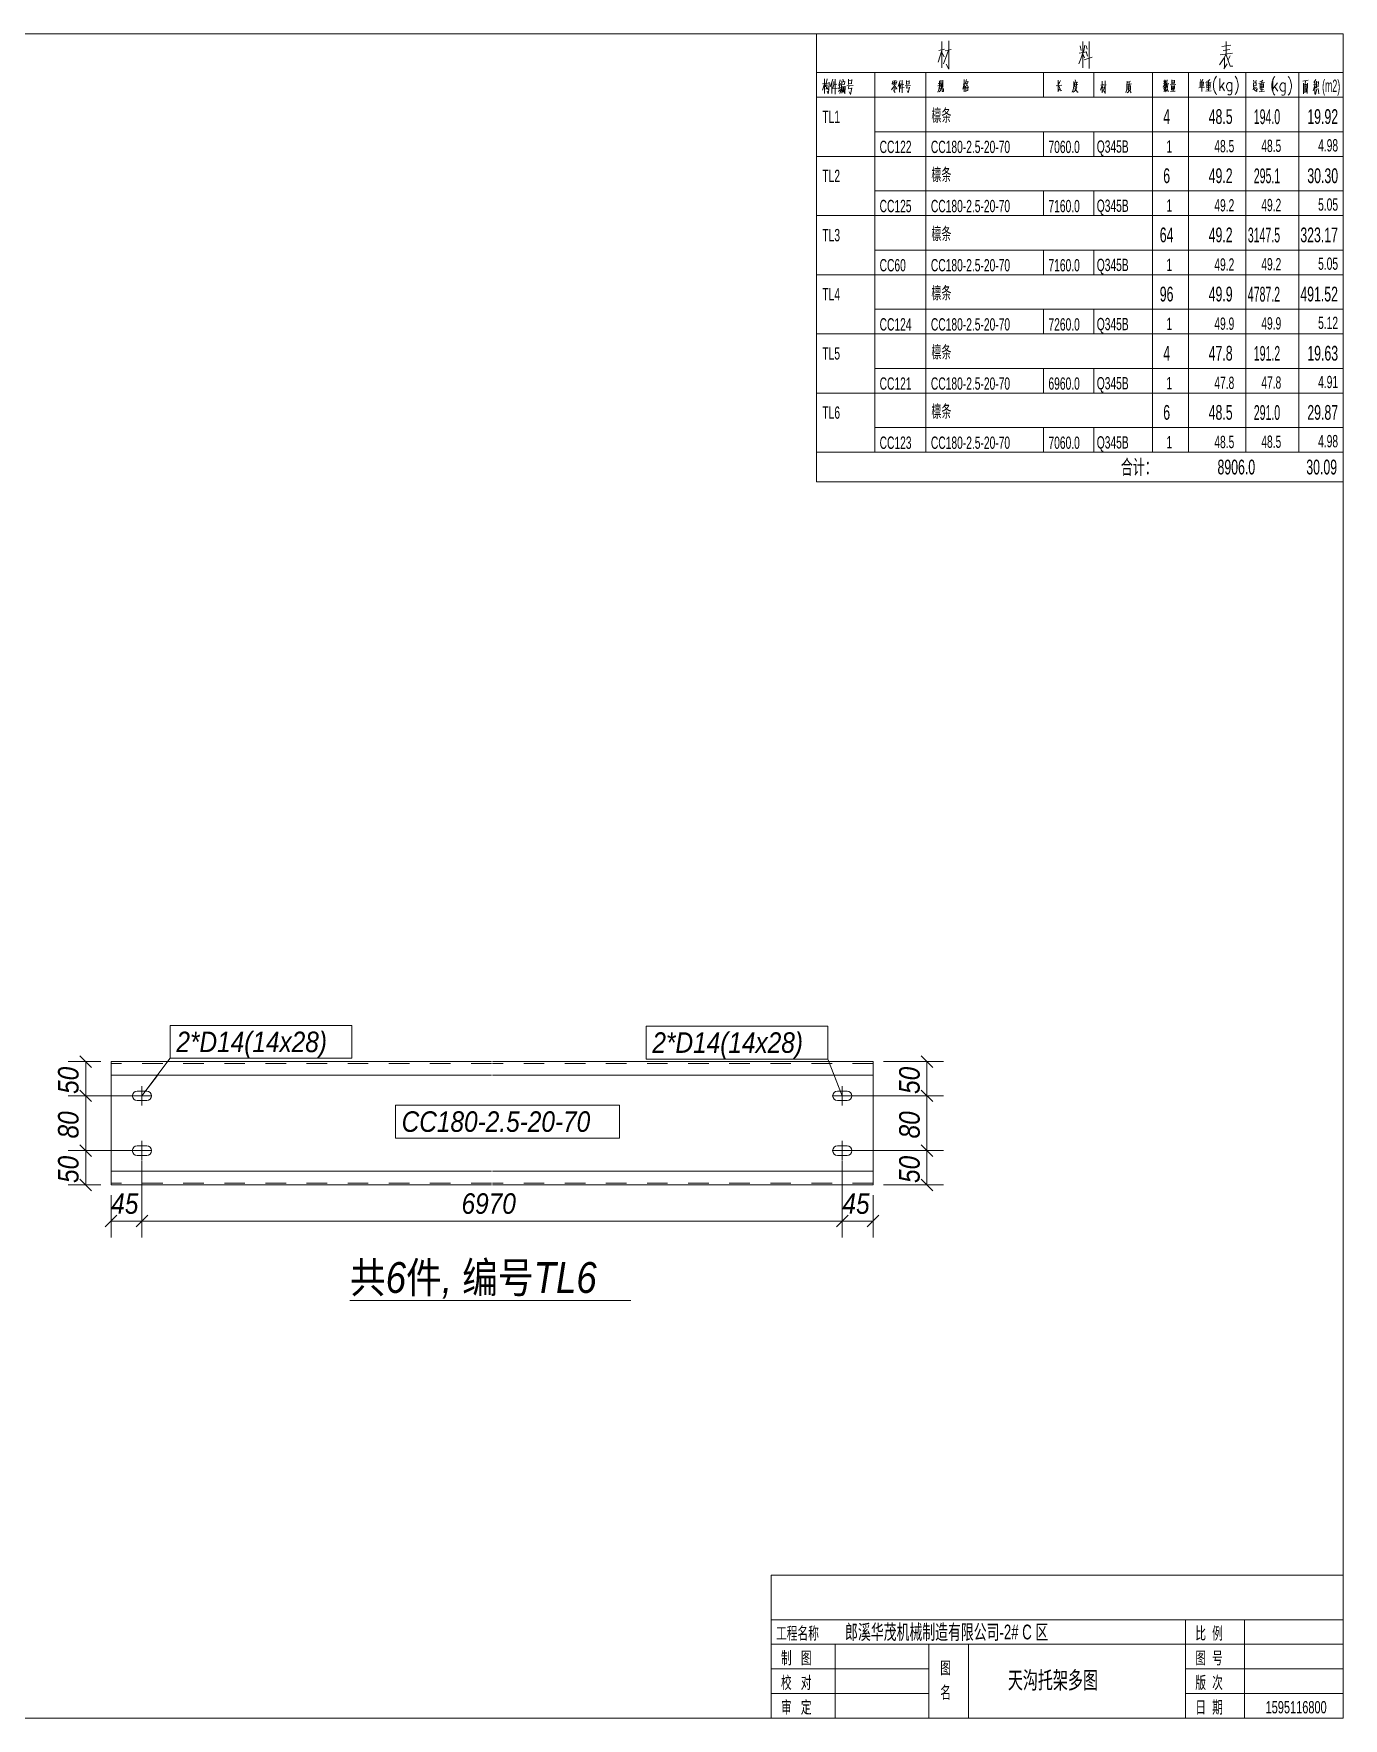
# Model space of a CAD drawing. Header units: millimetres. Extents: x 181 to 4047, y 165 to 2266.
# Drawn here: x 1225.5 to 1352.9, y 2058.7 to 2222.7 of the extents above; entities that cross this region are included whole.
import ezdxf

# ---------------------------------------------------------------- set-up
doc = ezdxf.new("R2010")
doc.units = ezdxf.units.MM
doc.linetypes.add('XKITLINE00', pattern=[0])
doc.linetypes.add('XKITLINE02', pattern=[4, 2, -2])
for name, color, linetype, lineweight in [('Bolt', 7, 'Continuous', 0), ('BoltMark', 3, 'Continuous', 0), ('DrawingSheet', 5, 'Continuous', 0), ('OtherObjectType', 1, 'Continuous', 0), ('Part', 2, 'Continuous', 0), ('PartMark', 3, 'Continuous', 0), ('Z-DIMENSIONS', 1, 'Continuous', 0)]:
    doc.layers.add(name, color=color, linetype=linetype, lineweight=lineweight)
doc.styles.add('Arial Italic', font='ariali.ttf')
doc.styles.add('宋体', font='arial.ttf')

msp = doc.modelspace()

# ---------------------------------------------------------------- linework, layer by layer
at = {"layer": 'Bolt', "color": 3, "linetype": 'XKITLINE00', "lineweight": 0}
for p, q in [((1235.11, 2119.34), (1235.15, 2119.51)), ((1235.15, 2119.16), (1235.11, 2119.34)), ((1235.11, 2119.34), (1235.11, 2119.34)), ((1235.11, 2119.34), (1236.98, 2119.34)), ((1235.15, 2119.51), (1235.25, 2119.67)), ((1235.25, 2119.01), (1235.15, 2119.16)), ((1235.25, 2119.67), (1235.4, 2119.77)), ((1235.4, 2118.9), (1235.25, 2119.01)), ((1235.4, 2119.77), (1235.58, 2119.8)), ((1235.58, 2118.87), (1235.4, 2118.9)), ((1235.58, 2119.8), (1236.51, 2119.8)), ((1236.04, 2120.27), (1236.04, 2118.4)), ((1236.51, 2119.8), (1236.69, 2119.77)), ((1236.69, 2118.9), (1236.51, 2118.87)), ((1236.69, 2119.77), (1236.84, 2119.67)), ((1236.84, 2119.01), (1236.69, 2118.9)), ((1236.84, 2119.67), (1236.94, 2119.51)), ((1236.94, 2119.16), (1236.84, 2119.01)), ((1236.94, 2119.51), (1236.98, 2119.34)), ((1236.98, 2119.34), (1236.94, 2119.16)), ((1236.98, 2119.34), (1236.98, 2119.34)), ((1303.26, 2119.34), (1303.3, 2119.51)), ((1303.3, 2119.16), (1303.26, 2119.34)), ((1303.26, 2119.34), (1303.26, 2119.34)), ((1303.26, 2119.34), (1305.13, 2119.34)), ((1303.3, 2119.51), (1303.4, 2119.67)), ((1303.4, 2119.01), (1303.3, 2119.16)), ((1303.4, 2119.67), (1303.55, 2119.77)), ((1303.55, 2118.9), (1303.4, 2119.01)), ((1303.55, 2119.77), (1303.73, 2119.8)), ((1303.73, 2118.87), (1303.55, 2118.9)), ((1303.73, 2119.8), (1304.66, 2119.8)), ((1304.2, 2120.27), (1304.2, 2118.4)), ((1304.66, 2119.8), (1304.84, 2119.77)), ((1304.84, 2118.9), (1304.66, 2118.87)), ((1304.84, 2119.77), (1304.99, 2119.67)), ((1304.99, 2119.01), (1304.84, 2118.9)), ((1304.99, 2119.67), (1305.09, 2119.51)), ((1305.09, 2119.16), (1304.99, 2119.01)), ((1305.09, 2119.51), (1305.13, 2119.34)), ((1305.13, 2119.34), (1305.09, 2119.16)), ((1305.13, 2119.34), (1305.13, 2119.34)), ((1236.51, 2118.87), (1235.58, 2118.87)), ((1304.66, 2118.87), (1303.73, 2118.87)), ((1235.11, 2114), (1235.15, 2114.18)), ((1235.15, 2113.82), (1235.11, 2114)), ((1235.11, 2114), (1235.11, 2114)), ((1235.11, 2114), (1236.98, 2114)), ((1235.15, 2114.18), (1235.25, 2114.33)), ((1235.25, 2114.33), (1235.4, 2114.43)), ((1235.4, 2114.43), (1235.58, 2114.47)), ((1235.58, 2114.47), (1236.51, 2114.47)), ((1236.04, 2114.94), (1236.04, 2113.07)), ((1236.51, 2114.47), (1236.69, 2114.43)), ((1236.69, 2114.43), (1236.84, 2114.33)), ((1236.84, 2114.33), (1236.94, 2114.18)), ((1236.94, 2114.18), (1236.98, 2114)), ((1236.98, 2114), (1236.94, 2113.82)), ((1236.98, 2114), (1236.98, 2114)), ((1303.26, 2114), (1303.3, 2114.18)), ((1303.3, 2113.82), (1303.26, 2114)), ((1303.26, 2114), (1303.26, 2114)), ((1303.26, 2114), (1305.13, 2114)), ((1303.3, 2114.18), (1303.4, 2114.33)), ((1303.4, 2114.33), (1303.55, 2114.43)), ((1303.55, 2114.43), (1303.73, 2114.47)), ((1303.73, 2114.47), (1304.66, 2114.47)), ((1304.2, 2114.94), (1304.2, 2113.07)), ((1304.66, 2114.47), (1304.84, 2114.43)), ((1304.84, 2114.43), (1304.99, 2114.33)), ((1304.99, 2114.33), (1305.09, 2114.18)), ((1305.09, 2114.18), (1305.13, 2114)), ((1305.13, 2114), (1305.09, 2113.82)), ((1305.13, 2114), (1305.13, 2114)), ((1235.25, 2113.67), (1235.15, 2113.82)), ((1235.4, 2113.57), (1235.25, 2113.67)), ((1235.58, 2113.54), (1235.4, 2113.57)), ((1236.51, 2113.54), (1235.58, 2113.54)), ((1236.69, 2113.57), (1236.51, 2113.54)), ((1236.84, 2113.67), (1236.69, 2113.57)), ((1236.94, 2113.82), (1236.84, 2113.67)), ((1303.4, 2113.67), (1303.3, 2113.82)), ((1303.55, 2113.57), (1303.4, 2113.67)), ((1303.73, 2113.54), (1303.55, 2113.57)), ((1304.66, 2113.54), (1303.73, 2113.54)), ((1304.84, 2113.57), (1304.66, 2113.54)), ((1304.99, 2113.67), (1304.84, 2113.57)), ((1305.09, 2113.82), (1304.99, 2113.67))]:
    msp.add_line(p, q, dxfattribs=at)
at = {"layer": 'BoltMark', "color": 3, "linetype": 'XKITLINE00', "lineweight": 0}
for p, q in [((1238.8, 2126.19), (1256.46, 2126.19)), ((1238.8, 2122.99), (1238.8, 2126.19)), ((1256.46, 2122.99), (1256.46, 2126.19)), ((1285.12, 2126.12), (1302.78, 2126.12)), ((1285.12, 2122.92), (1285.12, 2126.12)), ((1302.78, 2122.92), (1302.78, 2126.12)), ((1236.04, 2119.34), (1238.8, 2122.99)), ((1238.8, 2122.99), (1256.46, 2122.99)), ((1285.12, 2122.92), (1302.78, 2122.92)), ((1304.2, 2119.34), (1302.78, 2122.92)), ((1237.55, 2121.33), (1236.04, 2119.34)), ((1303.28, 2121.66), (1304.2, 2119.34))]:
    msp.add_line(p, q, dxfattribs=at)
at = {"layer": 'DrawingSheet', "color": 5, "linetype": 'XKITLINE00', "lineweight": 0}
for p, q in [((1352.95, 2222.74), (1119.35, 2222.74)), ((1352.95, 2058.74), (1352.95, 2222.74)), ((1119.35, 2058.74), (1352.95, 2058.74))]:
    msp.add_line(p, q, dxfattribs=at)
at = {"layer": 'OtherObjectType', "color": 6, "linetype": 'XKITLINE00', "lineweight": 0}
for p, q in [((1301.69, 2222.74), (1301.69, 2216.55)), ((1301.69, 2218.95), (1352.95, 2218.95)), ((1307.35, 2218.95), (1307.35, 2216.55)), ((1312.34, 2218.95), (1312.34, 2216.55)), ((1323.77, 2218.95), (1323.77, 2216.55)), ((1328.66, 2218.95), (1328.66, 2216.55)), ((1334.37, 2218.95), (1334.37, 2216.55)), ((1337.88, 2218.95), (1337.88, 2216.55)), ((1343.45, 2218.95), (1343.45, 2216.55)), ((1348.63, 2218.95), (1348.63, 2216.55)), ((1301.69, 2216.55), (1301.69, 2213.19)), ((1352.95, 2216.55), (1301.69, 2216.55)), ((1307.35, 2216.55), (1307.35, 2213.19)), ((1312.34, 2216.55), (1312.34, 2213.19)), ((1334.37, 2216.55), (1334.37, 2213.19)), ((1337.88, 2216.55), (1337.88, 2213.19)), ((1343.45, 2216.55), (1343.45, 2213.19)), ((1348.63, 2216.55), (1348.63, 2213.19)), ((1301.69, 2213.19), (1301.69, 2210.79)), ((1307.35, 2213.19), (1307.35, 2210.79)), ((1307.35, 2213.19), (1352.95, 2213.19)), ((1312.34, 2213.19), (1312.34, 2210.79)), ((1323.77, 2213.19), (1323.77, 2210.79)), ((1328.66, 2213.19), (1328.66, 2210.79)), ((1334.37, 2213.19), (1334.37, 2210.79)), ((1337.88, 2213.19), (1337.88, 2210.79)), ((1343.45, 2213.19), (1343.45, 2210.79)), ((1348.63, 2213.19), (1348.63, 2210.79)), ((1301.69, 2210.79), (1301.69, 2207.43)), ((1352.95, 2210.79), (1301.69, 2210.79)), ((1307.35, 2210.79), (1352.95, 2210.79)), ((1307.35, 2210.79), (1307.35, 2207.43)), ((1312.34, 2210.79), (1312.34, 2207.43)), ((1334.37, 2210.79), (1334.37, 2207.43)), ((1337.88, 2210.79), (1337.88, 2207.43)), ((1343.45, 2210.79), (1343.45, 2207.43)), ((1348.63, 2210.79), (1348.63, 2207.43)), ((1301.69, 2207.43), (1301.69, 2205.03)), ((1307.35, 2207.43), (1307.35, 2205.03)), ((1307.35, 2207.43), (1352.95, 2207.43)), ((1312.34, 2207.43), (1312.34, 2205.03)), ((1323.77, 2207.43), (1323.77, 2205.03)), ((1328.66, 2207.43), (1328.66, 2205.03)), ((1334.37, 2207.43), (1334.37, 2205.03)), ((1337.88, 2207.43), (1337.88, 2205.03)), ((1343.45, 2207.43), (1343.45, 2205.03)), ((1348.63, 2207.43), (1348.63, 2205.03)), ((1301.69, 2205.03), (1301.69, 2201.67)), ((1352.95, 2205.03), (1301.69, 2205.03)), ((1307.35, 2205.03), (1352.95, 2205.03)), ((1307.35, 2205.03), (1307.35, 2201.67)), ((1312.34, 2205.03), (1312.34, 2201.67)), ((1334.37, 2205.03), (1334.37, 2201.67)), ((1337.88, 2205.03), (1337.88, 2201.67)), ((1343.45, 2205.03), (1343.45, 2201.67)), ((1348.63, 2205.03), (1348.63, 2201.67)), ((1301.69, 2201.67), (1301.69, 2199.27)), ((1307.35, 2201.67), (1307.35, 2199.27)), ((1307.35, 2201.67), (1352.95, 2201.67)), ((1312.34, 2201.67), (1312.34, 2199.27)), ((1323.77, 2201.67), (1323.77, 2199.27)), ((1328.66, 2201.67), (1328.66, 2199.27)), ((1334.37, 2201.67), (1334.37, 2199.27)), ((1337.88, 2201.67), (1337.88, 2199.27)), ((1343.45, 2201.67), (1343.45, 2199.27)), ((1348.63, 2201.67), (1348.63, 2199.27)), ((1301.69, 2199.27), (1301.69, 2195.91)), ((1352.95, 2199.27), (1301.69, 2199.27)), ((1307.35, 2199.27), (1352.95, 2199.27)), ((1307.35, 2199.27), (1307.35, 2195.91)), ((1312.34, 2199.27), (1312.34, 2195.91)), ((1334.37, 2199.27), (1334.37, 2195.91)), ((1337.88, 2199.27), (1337.88, 2195.91)), ((1343.45, 2199.27), (1343.45, 2195.91)), ((1348.63, 2199.27), (1348.63, 2195.91)), ((1301.69, 2195.91), (1301.69, 2193.51)), ((1307.35, 2195.91), (1307.35, 2193.51)), ((1307.35, 2195.91), (1352.95, 2195.91)), ((1312.34, 2195.91), (1312.34, 2193.51)), ((1323.77, 2195.91), (1323.77, 2193.51)), ((1328.66, 2195.91), (1328.66, 2193.51)), ((1334.37, 2195.91), (1334.37, 2193.51)), ((1337.88, 2195.91), (1337.88, 2193.51)), ((1343.45, 2195.91), (1343.45, 2193.51)), ((1348.63, 2195.91), (1348.63, 2193.51)), ((1301.69, 2193.51), (1301.69, 2190.15)), ((1352.95, 2193.51), (1301.69, 2193.51)), ((1307.35, 2193.51), (1352.95, 2193.51)), ((1307.35, 2193.51), (1307.35, 2190.15)), ((1312.34, 2193.51), (1312.34, 2190.15)), ((1334.37, 2193.51), (1334.37, 2190.15)), ((1337.88, 2193.51), (1337.88, 2190.15)), ((1343.45, 2193.51), (1343.45, 2190.15)), ((1348.63, 2193.51), (1348.63, 2190.15)), ((1301.69, 2190.15), (1301.69, 2187.75)), ((1307.35, 2190.15), (1307.35, 2187.75)), ((1307.35, 2190.15), (1352.95, 2190.15)), ((1312.34, 2190.15), (1312.34, 2187.75)), ((1323.77, 2190.15), (1323.77, 2187.75)), ((1328.66, 2190.15), (1328.66, 2187.75)), ((1334.37, 2190.15), (1334.37, 2187.75)), ((1337.88, 2190.15), (1337.88, 2187.75)), ((1343.45, 2190.15), (1343.45, 2187.75)), ((1348.63, 2190.15), (1348.63, 2187.75)), ((1301.69, 2187.75), (1301.69, 2184.39)), ((1352.95, 2187.75), (1301.69, 2187.75)), ((1307.35, 2187.75), (1352.95, 2187.75)), ((1307.35, 2187.75), (1307.35, 2184.39)), ((1312.34, 2187.75), (1312.34, 2184.39)), ((1334.37, 2187.75), (1334.37, 2184.39)), ((1337.88, 2187.75), (1337.88, 2184.39)), ((1343.45, 2187.75), (1343.45, 2184.39)), ((1348.63, 2187.75), (1348.63, 2184.39)), ((1301.69, 2184.39), (1301.69, 2181.99)), ((1307.35, 2184.39), (1307.35, 2181.99)), ((1307.35, 2184.39), (1352.95, 2184.39)), ((1312.34, 2184.39), (1312.34, 2181.99)), ((1323.77, 2184.39), (1323.77, 2181.99)), ((1328.66, 2184.39), (1328.66, 2181.99)), ((1334.37, 2184.39), (1334.37, 2181.99)), ((1337.88, 2184.39), (1337.88, 2181.99)), ((1343.45, 2184.39), (1343.45, 2181.99)), ((1348.63, 2184.39), (1348.63, 2181.99)), ((1301.69, 2181.99), (1301.69, 2179.11)), ((1301.69, 2181.99), (1352.95, 2181.99)), ((1307.35, 2181.99), (1352.95, 2181.99)), ((1301.69, 2179.11), (1352.95, 2179.11)), ((1256.29, 2099.4), (1283.63, 2099.4))]:
    msp.add_line(p, q, dxfattribs=at)
at = {"layer": 'OtherObjectType', "color": 2, "linetype": 'XKITLINE00', "lineweight": 0}
for p, q in [((1313.54, 2219.97), (1313.89, 2221.09)), ((1314.13, 2221.22), (1313.58, 2221.09)), ((1313.89, 2219.43), (1313.89, 2221.97)), ((1314.1, 2220.5), (1313.89, 2220.92)), ((1314.2, 2221.07), (1314.78, 2221.19)), ((1314.52, 2221.13), (1314.25, 2220.33)), ((1314.56, 2222.05), (1314.56, 2219.28)), ((1327.24, 2220.83), (1327.85, 2220.94)), ((1327.36, 2221.55), (1327.45, 2221.09)), ((1327.6, 2220.88), (1327.4, 2220.29)), ((1327.6, 2221.97), (1327.6, 2219.4)), ((1327.6, 2220.77), (1327.78, 2220.39)), ((1327.8, 2221.61), (1327.67, 2220.92)), ((1327.94, 2221.57), (1328.04, 2221.22)), ((1327.94, 2221.01), (1328.07, 2220.56)), ((1328.23, 2219.34), (1328.23, 2221.99)), ((1342.16, 2220.83), (1340.98, 2220.68)), ((1341.13, 2221.49), (1342.02, 2221.61)), ((1341.25, 2221.09), (1341.9, 2221.19)), ((1341.54, 2220.73), (1341.29, 2220.29)), ((1341.54, 2220.68), (1341.94, 2219.57)), ((1341.56, 2221.99), (1341.56, 2220.77)), ((1341.95, 2220.59), (1341.73, 2220.14)), ((1314.25, 2220.33), (1314.03, 2219.82)), ((1314.56, 2219.28), (1314.32, 2219.76)), ((1327.4, 2220.29), (1327.2, 2219.82)), ((1327.75, 2220.18), (1328.5, 2220.44)), ((1341.29, 2220.29), (1340.91, 2219.72)), ((1341.34, 2219.31), (1341.65, 2219.82)), ((1341.39, 2220.39), (1341.39, 2219.38)), ((1341.94, 2219.57), (1342.21, 2219.57)), ((1297.27, 2072.66), (1352.95, 2072.66)), ((1297.27, 2072.66), (1297.27, 2058.74)), ((1352.95, 2072.66), (1352.95, 2058.74)), ((1297.27, 2058.74), (1352.95, 2058.74))]:
    msp.add_line(p, q, dxfattribs=at)
at = {"layer": 'OtherObjectType', "color": 4, "linetype": 'XKITLINE00', "lineweight": 0}
for p, q in [((1302.26, 2217.25), (1302.45, 2217.86)), ((1302.59, 2217.92), (1302.28, 2217.86)), ((1302.45, 2218.33), (1302.45, 2216.93)), ((1302.45, 2217.72), (1302.55, 2217.6)), ((1302.56, 2217.57), (1302.64, 2217.89)), ((1302.77, 2217.39), (1302.59, 2217.33)), ((1302.62, 2217.35), (1302.73, 2217.76)), ((1302.64, 2217.89), (1302.72, 2218.33)), ((1302.64, 2217.9), (1302.92, 2217.96)), ((1302.82, 2217.28), (1302.74, 2217.5)), ((1302.88, 2217.31), (1302.83, 2216.88)), ((1302.92, 2218.03), (1302.88, 2217.31)), ((1303.28, 2218.3), (1303.03, 2217.57)), ((1303.18, 2218), (1303.18, 2216.9)), ((1303.26, 2217.39), (1303.72, 2217.45)), ((1303.36, 2217.77), (1303.28, 2217.48)), ((1303.39, 2218.1), (1303.36, 2217.77)), ((1303.37, 2217.77), (1303.68, 2217.82)), ((1303.52, 2218.31), (1303.52, 2216.85)), ((1303.83, 2217.69), (1303.99, 2217.77)), ((1304.03, 2217.5), (1303.83, 2217.38)), ((1303.83, 2217.11), (1304.03, 2217.31)), ((1303.99, 2218.24), (1303.86, 2217.71)), ((1304.03, 2217.89), (1303.86, 2217.39)), ((1304.12, 2217.5), (1304.07, 2217.22)), ((1304.14, 2218.16), (1304.12, 2217.5)), ((1304.43, 2217.82), (1304.13, 2217.77)), ((1304.14, 2216.95), (1304.13, 2217.63)), ((1304.14, 2218.03), (1304.41, 2218.07)), ((1304.14, 2217.55), (1304.46, 2217.6)), ((1304.21, 2217.3), (1304.41, 2217.33)), ((1304.25, 2217.55), (1304.25, 2217.03)), ((1304.26, 2218.31), (1304.33, 2218.13)), ((1304.34, 2217.03), (1304.36, 2217.59)), ((1304.43, 2218.1), (1304.41, 2217.82)), ((1304.48, 2217.63), (1304.45, 2216.88)), ((1304.63, 2217.65), (1305.25, 2217.71)), ((1305.12, 2217.44), (1304.79, 2217.38)), ((1304.81, 2218.3), (1304.81, 2217.79)), ((1304.81, 2218.17), (1305.09, 2218.23)), ((1305.12, 2217.89), (1304.81, 2217.86)), ((1304.85, 2217.66), (1304.81, 2217.39)), ((1305.13, 2217.48), (1304.99, 2216.83)), ((1305.12, 2218.27), (1305.09, 2217.89)), ((1309.15, 2217.5), (1308.98, 2217.28)), ((1309.07, 2218.08), (1309.04, 2217.83)), ((1309.07, 2218), (1309.49, 2218.06)), ((1309.1, 2217.88), (1309.21, 2217.91)), ((1309.1, 2217.76), (1309.21, 2217.78)), ((1309.11, 2218.13), (1309.43, 2218.19)), ((1309.28, 2217.74), (1309.15, 2217.5)), ((1309.18, 2217.33), (1309.37, 2217.37)), ((1309.23, 2217.54), (1309.29, 2217.42)), ((1309.39, 2217.39), (1309.26, 2217.13)), ((1309.27, 2218.15), (1309.27, 2217.78)), ((1309.27, 2217.69), (1309.51, 2217.37)), ((1309.32, 2217.91), (1309.43, 2217.93)), ((1309.32, 2217.78), (1309.43, 2217.81)), ((1309.5, 2218.1), (1309.46, 2217.91)), ((1309.51, 2217.37), (1309.55, 2217.37)), ((1309.83, 2218.19), (1309.63, 2217.59)), ((1309.76, 2217.95), (1309.76, 2217.03)), ((1309.85, 2217.62), (1309.8, 2217.38)), ((1309.82, 2217.44), (1310.21, 2217.5)), ((1309.89, 2217.89), (1309.85, 2217.62)), ((1309.92, 2217.76), (1310.17, 2217.8)), ((1310.03, 2218.21), (1310.03, 2216.99)), ((1310.31, 2217.65), (1310.82, 2217.71)), ((1310.72, 2217.48), (1310.44, 2217.43)), ((1310.46, 2218.19), (1310.46, 2217.78)), ((1310.46, 2218.09), (1310.71, 2218.12)), ((1310.72, 2217.85), (1310.46, 2217.83)), ((1310.5, 2217.67), (1310.46, 2217.44)), ((1310.73, 2217.52), (1310.61, 2216.98)), ((1310.72, 2218.17), (1310.7, 2217.85)), ((1313.59, 2217.3), (1313.49, 2217.06)), ((1313.76, 2217.71), (1313.51, 2217.66)), ((1313.53, 2217.89), (1313.74, 2217.93)), ((1313.65, 2217.65), (1313.59, 2217.3)), ((1313.63, 2217.57), (1313.73, 2217.35)), ((1313.67, 2218.16), (1313.65, 2217.65)), ((1313.84, 2217.5), (1313.74, 2217.22)), ((1313.79, 2218.23), (1313.79, 2217.52)), ((1313.99, 2218.16), (1313.79, 2218.13)), ((1313.9, 2217.98), (1313.84, 2217.5)), ((1313.9, 2217.59), (1313.9, 2217.17)), ((1313.97, 2217.52), (1313.99, 2218.21)), ((1314.05, 2217.11), (1314.04, 2217.39)), ((1316.06, 2217.83), (1315.92, 2217.35)), ((1315.95, 2217.83), (1316.15, 2217.89)), ((1316.06, 2218.27), (1316.06, 2217.09)), ((1316.06, 2218.23), (1316.06, 2217.07)), ((1316.06, 2217.76), (1316.13, 2217.59)), ((1316.26, 2217.67), (1316.11, 2217.43)), ((1316.27, 2218.27), (1316.17, 2217.82)), ((1316.23, 2218.03), (1316.41, 2218.07)), ((1316.23, 2217.52), (1316.23, 2217.07)), ((1316.23, 2217.46), (1316.4, 2217.48)), ((1316.24, 2217.93), (1316.44, 2217.52)), ((1316.31, 2217.8), (1316.26, 2217.67)), ((1316.43, 2218.1), (1316.31, 2217.8)), ((1316.4, 2217.52), (1316.4, 2217.2)), ((1316.44, 2217.52), (1316.52, 2217.52)), ((1325.01, 2217.65), (1325.56, 2217.72)), ((1325.33, 2217.34), (1325.16, 2217.1)), ((1325.19, 2218.2), (1325.19, 2217.14)), ((1325.33, 2217.98), (1325.19, 2217.79)), ((1325.27, 2217.67), (1325.45, 2217.18)), ((1325.42, 2218.17), (1325.33, 2217.98)), ((1326.72, 2217.66), (1326.65, 2217.26)), ((1326.73, 2218.07), (1326.72, 2217.66)), ((1326.73, 2217.96), (1327.13, 2218.03)), ((1326.74, 2217.75), (1327.13, 2217.8)), ((1326.81, 2217.48), (1327.01, 2217.51)), ((1326.81, 2217.41), (1327.09, 2217.03)), ((1326.84, 2217.96), (1326.84, 2217.57)), ((1326.84, 2217.61), (1327, 2217.63)), ((1326.87, 2218.26), (1326.92, 2218.04)), ((1326.91, 2217.25), (1326.97, 2217.37)), ((1326.97, 2217.37), (1327.02, 2217.55)), ((1326.98, 2217.63), (1326.99, 2217.98)), ((1329.33, 2217.23), (1329.5, 2217.74)), ((1329.6, 2217.79), (1329.36, 2217.74)), ((1329.5, 2216.99), (1329.5, 2218.12)), ((1329.58, 2217.47), (1329.5, 2217.66)), ((1329.65, 2217.35), (1329.55, 2217.12)), ((1329.63, 2217.72), (1329.89, 2217.77)), ((1329.77, 2217.7), (1329.65, 2217.35)), ((1329.79, 2218.16), (1329.79, 2216.93)), ((1331.87, 2217.33), (1331.8, 2217.01)), ((1331.9, 2217.64), (1331.87, 2217.33)), ((1331.91, 2218.12), (1331.9, 2217.64)), ((1332.25, 2218.11), (1331.91, 2217.99)), ((1331.93, 2217.77), (1332.33, 2217.87)), ((1332, 2217.68), (1332, 2217.25)), ((1332.23, 2217.64), (1332, 2217.59)), ((1332.12, 2217.49), (1332.09, 2217.25)), ((1332.1, 2217.62), (1332.11, 2218.01)), ((1332.24, 2217.71), (1332.23, 2217.23)), ((1335.59, 2217.89), (1335.43, 2217.54)), ((1335.46, 2217.88), (1335.75, 2217.93)), ((1335.46, 2217.45), (1335.66, 2217.52)), ((1335.5, 2218.14), (1335.55, 2217.96)), ((1335.58, 2217.62), (1335.52, 2217.34)), ((1335.52, 2217.34), (1335.69, 2217.21)), ((1335.64, 2217.37), (1335.58, 2217.21)), ((1335.59, 2218.25), (1335.59, 2217.64)), ((1335.59, 2217.86), (1335.71, 2217.69)), ((1335.68, 2217.6), (1335.64, 2217.37)), ((1335.69, 2218.18), (1335.65, 2217.92)), ((1335.79, 2217.28), (1335.66, 2217.07)), ((1335.76, 2217.84), (1335.71, 2217.59)), ((1335.73, 2217.69), (1335.89, 2217.13)), ((1335.79, 2218), (1335.76, 2217.84)), ((1335.76, 2217.84), (1335.96, 2217.88)), ((1335.82, 2218.25), (1335.79, 2218)), ((1335.84, 2217.52), (1335.79, 2217.28)), ((1335.87, 2217.86), (1335.84, 2217.52)), ((1336.09, 2217.76), (1336.64, 2217.8)), ((1336.21, 2217.26), (1336.53, 2217.28)), ((1336.24, 2217.71), (1336.24, 2217.35)), ((1336.24, 2217.64), (1336.53, 2217.67)), ((1336.53, 2217.41), (1336.24, 2217.39)), ((1336.25, 2218.24), (1336.25, 2217.86)), ((1336.25, 2218.16), (1336.53, 2218.18)), ((1336.25, 2218.03), (1336.49, 2218.05)), ((1336.53, 2217.93), (1336.25, 2217.91)), ((1336.28, 2217.52), (1336.47, 2217.54)), ((1336.38, 2217.65), (1336.38, 2217.13)), ((1336.54, 2218.21), (1336.52, 2217.93)), ((1336.54, 2217.71), (1336.52, 2217.41)), ((1338.89, 2217.47), (1339.44, 2217.53)), ((1339.02, 2218.05), (1339.02, 2217.58)), ((1339.33, 2218.03), (1339.02, 2217.98)), ((1339.02, 2217.62), (1339.34, 2217.66)), ((1339.06, 2218.29), (1339.13, 2218.06)), ((1339.06, 2217.82), (1339.29, 2217.85)), ((1339.18, 2217.12), (1339.18, 2217.99)), ((1339.29, 2218.3), (1339.2, 2218.03)), ((1339.33, 2218.05), (1339.31, 2217.66)), ((1339.54, 2217.94), (1340.1, 2218.03)), ((1339.83, 2218.16), (1339.65, 2218.09)), ((1339.66, 2217.88), (1339.68, 2217.43)), ((1339.67, 2217.82), (1339.99, 2217.86)), ((1339.98, 2217.36), (1339.67, 2217.32)), ((1340.02, 2217.54), (1339.68, 2217.51)), ((1339.7, 2217.66), (1339.94, 2217.69)), ((1339.95, 2218.27), (1339.83, 2218.16)), ((1339.83, 2218.16), (1339.83, 2217.17)), ((1340.01, 2217.93), (1339.98, 2217.56)), ((1340.36, 2218.1), (1340.32, 2217.82)), ((1340.32, 2217.82), (1340.32, 2217.59)), ((1340.32, 2217.59), (1340.36, 2217.3)), ((1340.45, 2218.33), (1340.36, 2218.1)), ((1340.36, 2217.3), (1340.45, 2217.07)), ((1340.53, 2218.51), (1340.45, 2218.33)), ((1340.62, 2218.61), (1340.53, 2218.51)), ((1340.92, 2218.39), (1340.92, 2217.19)), ((1341.35, 2217.99), (1340.92, 2217.41)), ((1341.09, 2217.65), (1341.39, 2217.19)), ((1341.65, 2217.82), (1341.6, 2217.65)), ((1341.6, 2217.65), (1341.6, 2217.53)), ((1341.6, 2217.53), (1341.65, 2217.36)), ((1341.73, 2217.93), (1341.65, 2217.82)), ((1341.65, 2217.36), (1341.73, 2217.24)), ((1341.82, 2217.99), (1341.73, 2217.93)), ((1341.94, 2217.99), (1341.82, 2217.99)), ((1342.03, 2217.93), (1341.94, 2217.99)), ((1342.11, 2217.82), (1342.03, 2217.93)), ((1342.03, 2217.24), (1342.11, 2217.36)), ((1342.11, 2217.99), (1342.11, 2217.07)), ((1342.42, 2218.61), (1342.5, 2218.51)), ((1342.5, 2218.51), (1342.59, 2218.33)), ((1342.59, 2218.33), (1342.67, 2218.1)), ((1342.67, 2217.3), (1342.59, 2217.07)), ((1342.67, 2218.1), (1342.72, 2217.82)), ((1342.72, 2217.59), (1342.67, 2217.3)), ((1342.72, 2217.82), (1342.72, 2217.59)), ((1344.21, 2217.46), (1344.17, 2217.27)), ((1344.21, 2218.2), (1344.29, 2218.02)), ((1344.21, 2217.5), (1344.31, 2217.27)), ((1344.22, 2217.96), (1344.22, 2217.57)), ((1344.22, 2217.91), (1344.48, 2217.95)), ((1344.47, 2217.7), (1344.22, 2217.66)), ((1344.32, 2217.55), (1344.41, 2217.4)), ((1344.46, 2218.21), (1344.4, 2217.95)), ((1344.48, 2217.98), (1344.46, 2217.7)), ((1344.53, 2217.1), (1344.49, 2217.34)), ((1344.51, 2217.5), (1344.6, 2217.31)), ((1344.73, 2217.89), (1345.28, 2217.98)), ((1345.02, 2218.12), (1344.84, 2218.04)), ((1344.85, 2217.83), (1344.87, 2217.38)), ((1344.86, 2217.78), (1345.17, 2217.81)), ((1345.17, 2217.31), (1344.86, 2217.27)), ((1345.2, 2217.5), (1344.87, 2217.46)), ((1344.89, 2217.61), (1345.13, 2217.64)), ((1345.13, 2218.22), (1345.02, 2218.12)), ((1345.02, 2218.12), (1345.02, 2217.13)), ((1345.2, 2217.88), (1345.17, 2217.51)), ((1346.02, 2218.05), (1345.99, 2217.77)), ((1345.99, 2217.77), (1345.99, 2217.54)), ((1345.99, 2217.54), (1346.02, 2217.26)), ((1346.11, 2218.28), (1346.02, 2218.05)), ((1346.1, 2218.34), (1346.1, 2217.14)), ((1346.54, 2217.94), (1346.1, 2217.37)), ((1346.2, 2218.46), (1346.11, 2218.28)), ((1346.29, 2218.57), (1346.2, 2218.46)), ((1346.27, 2217.6), (1346.57, 2217.14)), ((1346.83, 2217.77), (1346.79, 2217.6)), ((1346.79, 2217.6), (1346.79, 2217.48)), ((1346.79, 2217.48), (1346.83, 2217.31)), ((1346.92, 2217.88), (1346.83, 2217.77)), ((1346.83, 2217.31), (1346.92, 2217.19)), ((1347, 2217.94), (1346.92, 2217.88)), ((1347.13, 2217.94), (1347, 2217.94)), ((1347.22, 2217.88), (1347.13, 2217.94)), ((1347.3, 2217.77), (1347.22, 2217.88)), ((1347.22, 2217.19), (1347.3, 2217.31)), ((1347.3, 2217.94), (1347.3, 2217.02)), ((1347.6, 2218.57), (1347.69, 2218.46)), ((1347.69, 2218.46), (1347.77, 2218.28)), ((1347.77, 2218.28), (1347.86, 2218.05)), ((1347.86, 2218.05), (1347.9, 2217.77)), ((1347.9, 2217.54), (1347.86, 2217.26)), ((1347.9, 2217.77), (1347.9, 2217.54)), ((1349.53, 2218.2), (1349.01, 2218.12)), ((1349.08, 2217.91), (1349.09, 2216.88)), ((1349.46, 2217.83), (1349.08, 2217.77)), ((1349.2, 2217.79), (1349.2, 2217.03)), ((1349.3, 2217.6), (1349.2, 2217.57)), ((1349.2, 2217.33), (1349.3, 2217.37)), ((1349.23, 2217.8), (1349.27, 2218.17)), ((1349.34, 2217.8), (1349.33, 2217.05)), ((1349.44, 2216.9), (1349.47, 2217.92)), ((1350.12, 2217.47), (1350.03, 2217.19)), ((1350.05, 2217.75), (1350.29, 2217.82)), ((1350.27, 2218.27), (1350.08, 2217.99)), ((1350.19, 2217.75), (1350.12, 2217.47)), ((1350.19, 2218.11), (1350.19, 2216.85)), ((1350.19, 2217.67), (1350.28, 2217.48)), ((1350.38, 2217.37), (1350.25, 2216.83)), ((1350.34, 2218.12), (1350.34, 2217.48)), ((1350.34, 2218), (1350.52, 2218.06)), ((1350.52, 2217.59), (1350.34, 2217.54)), ((1350.49, 2217.39), (1350.57, 2216.88)), ((1350.53, 2218.09), (1350.51, 2217.59)), ((1302.83, 2216.88), (1302.72, 2217.14)), ((1304.07, 2217.22), (1303.96, 2216.92)), ((1304.45, 2216.88), (1304.41, 2217.01)), ((1304.99, 2216.83), (1304.88, 2217.09)), ((1309.19, 2217.2), (1309.35, 2217.02)), ((1310.61, 2216.98), (1310.52, 2217.19)), ((1313.74, 2217.22), (1313.62, 2217.07)), ((1313.9, 2217.17), (1313.93, 2217.11)), ((1313.93, 2217.11), (1314.05, 2217.11)), ((1316.23, 2217.17), (1316.41, 2217.2)), ((1325.45, 2217.18), (1325.56, 2217.2)), ((1326.65, 2217.26), (1326.58, 2217.05)), ((1326.66, 2217.03), (1326.91, 2217.25)), ((1327.09, 2217.03), (1327.15, 2217.03)), ((1329.79, 2216.93), (1329.68, 2217.14)), ((1332.04, 2217.08), (1331.93, 2216.97)), ((1332.09, 2217.25), (1332.04, 2217.08)), ((1332.14, 2217.25), (1332.31, 2216.98)), ((1335.58, 2217.21), (1335.48, 2217.1)), ((1335.89, 2217.13), (1335.98, 2217.13)), ((1336.12, 2217.1), (1336.6, 2217.14)), ((1340.1, 2217.19), (1339.56, 2217.13)), ((1340.45, 2217.07), (1340.53, 2216.9)), ((1340.53, 2216.9), (1340.62, 2216.79)), ((1341.73, 2217.24), (1341.82, 2217.19)), ((1341.82, 2216.79), (1341.73, 2216.85)), ((1341.82, 2217.19), (1341.94, 2217.19)), ((1341.94, 2216.79), (1341.82, 2216.79)), ((1341.94, 2217.19), (1342.03, 2217.24)), ((1342.03, 2216.85), (1341.94, 2216.79)), ((1342.08, 2216.9), (1342.03, 2216.85)), ((1342.11, 2217.07), (1342.08, 2216.9)), ((1342.5, 2216.9), (1342.42, 2216.79)), ((1342.59, 2217.07), (1342.5, 2216.9)), ((1344.31, 2217.27), (1344.4, 2217.16)), ((1344.4, 2217.16), (1344.53, 2217.1)), ((1345.28, 2217.14), (1344.75, 2217.09)), ((1346.02, 2217.26), (1346.11, 2217.02)), ((1346.11, 2217.02), (1346.2, 2216.85)), ((1346.2, 2216.85), (1346.29, 2216.74)), ((1346.92, 2217.19), (1347, 2217.14)), ((1347, 2216.74), (1346.92, 2216.8)), ((1347, 2217.14), (1347.13, 2217.14)), ((1347.13, 2216.74), (1347, 2216.74)), ((1347.13, 2217.14), (1347.22, 2217.19)), ((1347.22, 2216.8), (1347.13, 2216.74)), ((1347.26, 2216.85), (1347.22, 2216.8)), ((1347.3, 2217.02), (1347.26, 2216.85)), ((1347.69, 2216.85), (1347.6, 2216.74)), ((1347.77, 2217.02), (1347.69, 2216.85)), ((1347.86, 2217.26), (1347.77, 2217.02)), ((1349.09, 2217), (1349.44, 2217.07))]:
    msp.add_line(p, q, dxfattribs=at)
at = {"layer": 'OtherObjectType', "color": 3, "linetype": 'XKITLINE00', "lineweight": 0}
for p, q in [((1297.27, 2068.34), (1352.95, 2068.34)), ((1337.59, 2068.34), (1337.59, 2058.74)), ((1343.35, 2068.34), (1343.35, 2058.74)), ((1297.27, 2065.94), (1352.95, 2065.94)), ((1303.51, 2065.94), (1303.51, 2058.74)), ((1312.63, 2065.94), (1312.63, 2058.74)), ((1316.47, 2065.94), (1316.47, 2058.74)), ((1297.27, 2063.54), (1312.63, 2063.54)), ((1337.59, 2063.54), (1352.95, 2063.54)), ((1297.27, 2061.14), (1312.63, 2061.14)), ((1337.59, 2061.14), (1352.95, 2061.14))]:
    msp.add_line(p, q, dxfattribs=at)
at = {"layer": 'Part', "color": 2, "linetype": 'XKITLINE00', "lineweight": 0}
for p, q in [((1233.04, 2110.67), (1233.04, 2122.67)), ((1270.07, 2122.67), (1233.04, 2122.67)), ((1307.2, 2122.67), (1270.17, 2122.67)), ((1307.2, 2110.67), (1307.2, 2122.67)), ((1270.07, 2121.34), (1233.04, 2121.34)), ((1307.2, 2121.34), (1270.17, 2121.34)), ((1270.07, 2112), (1233.04, 2112)), ((1307.2, 2112), (1270.17, 2112)), ((1270.07, 2110.67), (1233.04, 2110.67)), ((1307.2, 2110.67), (1270.17, 2110.67))]:
    msp.add_line(p, q, dxfattribs=at)
at = {"layer": 'Part', "color": 7, "linetype": 'XKITLINE02', "lineweight": 0}
for p, q in [((1270.07, 2122.5), (1233.04, 2122.5)), ((1307.2, 2122.5), (1270.17, 2122.5)), ((1270.07, 2110.84), (1233.04, 2110.84)), ((1307.2, 2110.84), (1270.17, 2110.84))]:
    msp.add_line(p, q, dxfattribs=at)
at = {"layer": 'PartMark', "color": 1, "linetype": 'XKITLINE00', "lineweight": 0}
for p, q in [((1260.72, 2118.43), (1282.53, 2118.43)), ((1260.72, 2115.23), (1260.72, 2118.43)), ((1282.53, 2115.23), (1282.53, 2118.43)), ((1260.72, 2115.23), (1282.53, 2115.23))]:
    msp.add_line(p, q, dxfattribs=at)
at = {"layer": 'Z-DIMENSIONS', "color": 4, "linetype": 'XKITLINE00', "lineweight": 0}
for p, q in [((1232.04, 2122.67), (1228.88, 2122.67)), ((1230.02, 2123.23), (1231.15, 2122.1)), ((1230.58, 2119.34), (1230.58, 2122.67)), ((1308.2, 2122.67), (1314.03, 2122.67)), ((1311.87, 2123.23), (1313, 2122.1)), ((1312.43, 2119.34), (1312.43, 2122.67)), ((1235.04, 2119.34), (1228.88, 2119.34)), ((1235.04, 2119.34), (1228.88, 2119.34)), ((1230.02, 2119.9), (1231.15, 2118.77)), ((1230.02, 2119.9), (1231.15, 2118.77)), ((1230.58, 2114), (1230.58, 2119.34)), ((1305.2, 2119.34), (1314.03, 2119.34)), ((1305.2, 2119.34), (1314.03, 2119.34)), ((1311.87, 2119.9), (1313, 2118.77)), ((1311.87, 2119.9), (1313, 2118.77)), ((1312.43, 2114), (1312.43, 2119.34)), ((1235.04, 2114), (1228.88, 2114)), ((1235.04, 2114), (1228.88, 2114)), ((1230.02, 2114.57), (1231.15, 2113.44)), ((1230.02, 2114.57), (1231.15, 2113.44)), ((1230.58, 2110.67), (1230.58, 2114)), ((1305.2, 2114), (1314.03, 2114)), ((1305.2, 2114), (1314.03, 2114)), ((1311.87, 2114.57), (1313, 2113.44)), ((1311.87, 2114.57), (1313, 2113.44)), ((1312.43, 2110.67), (1312.43, 2114)), ((1236.04, 2113), (1236.04, 2105.55)), ((1236.04, 2113), (1236.04, 2105.55)), ((1304.2, 2113), (1304.2, 2105.55)), ((1304.2, 2113), (1304.2, 2105.55)), ((1230.02, 2111.23), (1231.15, 2110.1)), ((1311.87, 2111.23), (1313, 2110.1)), ((1232.04, 2110.67), (1228.88, 2110.67)), ((1233.04, 2109.67), (1233.04, 2105.55)), ((1307.2, 2109.67), (1307.2, 2105.55)), ((1308.2, 2110.67), (1314.03, 2110.67)), ((1233.61, 2107.72), (1232.48, 2106.59)), ((1236.61, 2107.72), (1235.48, 2106.59)), ((1236.61, 2107.72), (1235.48, 2106.59)), ((1304.76, 2107.72), (1303.63, 2106.59)), ((1304.76, 2107.72), (1303.63, 2106.59)), ((1307.76, 2107.72), (1306.63, 2106.59)), ((1233.04, 2107.15), (1236.04, 2107.15)), ((1236.04, 2107.15), (1304.2, 2107.15)), ((1304.2, 2107.15), (1307.2, 2107.15))]:
    msp.add_line(p, q, dxfattribs=at)
at = {"layer": 'Z-DIMENSIONS', "color": 3}
for p in [(1230.58, 2122.67), (1312.43, 2122.67), (1230.58, 2119.34), (1230.58, 2119.34), (1312.43, 2119.34), (1312.43, 2119.34), (1230.58, 2114), (1230.58, 2114), (1312.43, 2114), (1312.43, 2114), (1230.58, 2110.67), (1312.43, 2110.67), (1233.04, 2107.15), (1236.04, 2107.15), (1236.04, 2107.15), (1304.2, 2107.15), (1304.2, 2107.15), (1307.2, 2107.15)]:
    msp.add_point(p, dxfattribs=at)

# ---------------------------------------------------------------- texts
at = {"layer": 'BoltMark', "color": 7, "style": 'Arial Italic', "width": 0.85}
for p in [(1239.4, 2123.59), (1285.72, 2123.52)]:
    msp.add_text('2*D14(14x28)', height=2, dxfattribs=at).set_placement(p)
at = {"layer": 'OtherObjectType', "color": 4, "style": '宋体'}
for s, height, width, p in [('(m2)', 1.2, 0.51, (1350.89, 2217.07)), ('4', 1.44, 0.595, (1335.43, 2213.95)), ('48.5', 1.44, 0.595, (1339.85, 2213.95)), ('19.92', 1.44, 0.595, (1349.45, 2213.95)), ('6', 1.44, 0.595, (1335.43, 2208.19)), ('49.2', 1.44, 0.595, (1339.85, 2208.19)), ('30.30', 1.44, 0.595, (1349.45, 2208.19)), ('64', 1.44, 0.595, (1335.09, 2202.43)), ('49.2', 1.44, 0.595, (1339.85, 2202.43)), ('323.17', 1.44, 0.595, (1348.77, 2202.43)), ('96', 1.44, 0.595, (1335.09, 2196.67)), ('49.9', 1.44, 0.595, (1339.85, 2196.67)), ('491.52', 1.44, 0.595, (1348.77, 2196.67)), ('4', 1.44, 0.595, (1335.43, 2190.91)), ('47.8', 1.44, 0.595, (1339.85, 2190.91)), ('19.63', 1.44, 0.595, (1349.45, 2190.91)), ('6', 1.44, 0.595, (1335.43, 2185.15)), ('48.5', 1.44, 0.595, (1339.85, 2185.15)), ('29.87', 1.44, 0.595, (1349.45, 2185.15)), ('工程名称', 1.2, 0.6375, (1297.75, 2066.42)), ('比  例', 1.2, 0.6375, (1338.55, 2066.42)), ('制   图', 1.2, 0.6375, (1298.23, 2064.02)), ('图  号', 1.2, 0.6375, (1338.55, 2064.02)), ('图', 1.2, 0.6375, (1313.73, 2063.06)), ('校   对', 1.2, 0.6375, (1298.23, 2061.62)), ('名', 1.2, 0.6375, (1313.73, 2060.66)), ('版  次', 1.2, 0.6375, (1338.55, 2061.62)), ('审   定', 1.2, 0.6375, (1298.23, 2059.22)), ('日  期', 1.2, 0.6375, (1338.55, 2059.22))]:
    msp.add_text(s, height=height, dxfattribs=dict(at, width=width)).set_placement(p)
at = {"layer": 'OtherObjectType', "color": 7, "style": '宋体'}
for s, height, width, p in [('TL1', 1.2, 0.595, (1302.26, 2214.05)), ('檩条', 1.2, 0.595, (1312.87, 2214.19)), ('Q345B', 1.2, 0.595, (1328.96, 2211.15)), ('1', 1.2, 0.595, (1335.74, 2211.17)), ('48.5', 1.2, 0.595, (1340.4, 2211.19)), ('48.5', 1.2, 0.595, (1344.97, 2211.22)), ('4.98', 1.2, 0.595, (1350.5, 2211.27)), ('CC122', 1.2, 0.595, (1307.83, 2211.12)), ('CC180-2.5-20-70', 1.2, 0.595, (1312.82, 2211.12)), ('7060.0', 1.2, 0.595, (1324.26, 2211.12)), ('TL2', 1.2, 0.595, (1302.26, 2208.29)), ('檩条', 1.2, 0.595, (1312.87, 2208.43)), ('CC125', 1.2, 0.595, (1307.83, 2205.36)), ('CC180-2.5-20-70', 1.2, 0.595, (1312.82, 2205.36)), ('7160.0', 1.2, 0.595, (1324.26, 2205.36)), ('Q345B', 1.2, 0.595, (1328.96, 2205.39)), ('1', 1.2, 0.595, (1335.74, 2205.41)), ('49.2', 1.2, 0.595, (1340.4, 2205.43)), ('49.2', 1.2, 0.595, (1344.97, 2205.46)), ('5.05', 1.2, 0.595, (1350.5, 2205.51)), ('TL3', 1.2, 0.595, (1302.26, 2202.53)), ('檩条', 1.2, 0.595, (1312.87, 2202.67)), ('49.2', 1.2, 0.595, (1340.4, 2199.67)), ('49.2', 1.2, 0.595, (1344.97, 2199.7)), ('5.05', 1.2, 0.595, (1350.5, 2199.75)), ('CC60', 1.2, 0.595, (1307.83, 2199.6)), ('CC180-2.5-20-70', 1.2, 0.595, (1312.82, 2199.6)), ('7160.0', 1.2, 0.595, (1324.26, 2199.6)), ('Q345B', 1.2, 0.595, (1328.96, 2199.63)), ('1', 1.2, 0.595, (1335.74, 2199.65)), ('TL4', 1.2, 0.595, (1302.26, 2196.77)), ('檩条', 1.2, 0.595, (1312.87, 2196.91)), ('CC124', 1.2, 0.595, (1307.83, 2193.84)), ('CC180-2.5-20-70', 1.2, 0.595, (1312.82, 2193.84)), ('7260.0', 1.2, 0.595, (1324.26, 2193.84)), ('Q345B', 1.2, 0.595, (1328.96, 2193.87)), ('1', 1.2, 0.595, (1335.74, 2193.89)), ('49.9', 1.2, 0.595, (1340.4, 2193.91)), ('49.9', 1.2, 0.595, (1344.97, 2193.94)), ('5.12', 1.2, 0.595, (1350.5, 2193.99)), ('TL5', 1.2, 0.595, (1302.26, 2191.01)), ('檩条', 1.2, 0.595, (1312.87, 2191.15)), ('4.91', 1.2, 0.595, (1350.5, 2188.23)), ('CC121', 1.2, 0.595, (1307.83, 2188.08)), ('CC180-2.5-20-70', 1.2, 0.595, (1312.82, 2188.08)), ('6960.0', 1.2, 0.595, (1324.26, 2188.08)), ('Q345B', 1.2, 0.595, (1328.96, 2188.11)), ('1', 1.2, 0.595, (1335.74, 2188.13)), ('47.8', 1.2, 0.595, (1340.4, 2188.15)), ('47.8', 1.2, 0.595, (1344.97, 2188.18)), ('TL6', 1.2, 0.595, (1302.26, 2185.25)), ('檩条', 1.2, 0.595, (1312.87, 2185.39)), ('CC123', 1.2, 0.595, (1307.83, 2182.32)), ('CC180-2.5-20-70', 1.2, 0.595, (1312.82, 2182.32)), ('7060.0', 1.2, 0.595, (1324.26, 2182.32)), ('Q345B', 1.2, 0.595, (1328.96, 2182.35)), ('1', 1.2, 0.595, (1335.74, 2182.37)), ('48.5', 1.2, 0.595, (1340.4, 2182.39)), ('48.5', 1.2, 0.595, (1344.97, 2182.42)), ('4.98', 1.2, 0.595, (1350.5, 2182.47)), ('合计：', 1.44, 0.595, (1331.3, 2179.83)), ('郎溪华茂机械制造有限公司-2# C 区', 1.44, 0.6375, (1304.47, 2066.42)), ('天沟托架多图', 1.68, 0.6375, (1320.31, 2061.62)), ('1595116800', 1.2, 0.6375, (1345.39, 2059.22))]:
    msp.add_text(s, height=height, dxfattribs=dict(at, width=width)).set_placement(p)
at = {"layer": 'OtherObjectType', "color": 6}
for s, height, style, width, p in [('194.0', 1.44, '宋体', 0.51, (1344.24, 2213.94)), ('295.1', 1.44, '宋体', 0.51, (1344.24, 2208.18)), ('3147.5', 1.44, '宋体', 0.51, (1343.66, 2202.42)), ('4787.2', 1.44, '宋体', 0.51, (1343.66, 2196.66)), ('191.2', 1.44, '宋体', 0.51, (1344.24, 2190.9)), ('291.0', 1.44, '宋体', 0.51, (1344.24, 2185.14)), ('8906.0', 1.44, '宋体', 0.595, (1340.71, 2179.83)), ('30.09', 1.44, '宋体', 0.595, (1349.35, 2179.83)), ('共6件, 编号TL6', 3, 'Arial Italic', 0.85, (1256.29, 2100.15))]:
    msp.add_text(s, height=height, dxfattribs=dict(at, style=style, width=width)).set_placement(p)
at = {"layer": 'PartMark', "color": 7, "style": 'Arial Italic', "width": 0.85}
msp.add_text('CC180-2.5-20-70', height=2, dxfattribs=at).set_placement((1261.32, 2115.83))
at = {"layer": 'Z-DIMENSIONS', "color": 3, "style": 'Arial Italic', "width": 0.85}
for s, p in [('50', (1229.88, 2119.52)), ('50', (1311.73, 2119.52)), ('80', (1229.88, 2115.19)), ('80', (1311.73, 2115.19)), ('50', (1229.88, 2110.85)), ('50', (1311.73, 2110.85))]:
    msp.add_text(s, height=2, rotation=90.0002, dxfattribs=at).set_placement(p)
for s, p in [('45', (1233.06, 2107.85)), ('6970', (1267.15, 2107.85)), ('45', (1304.21, 2107.85))]:
    msp.add_text(s, height=2, dxfattribs=at).set_placement(p)

doc.saveas('drawing.dxf')
